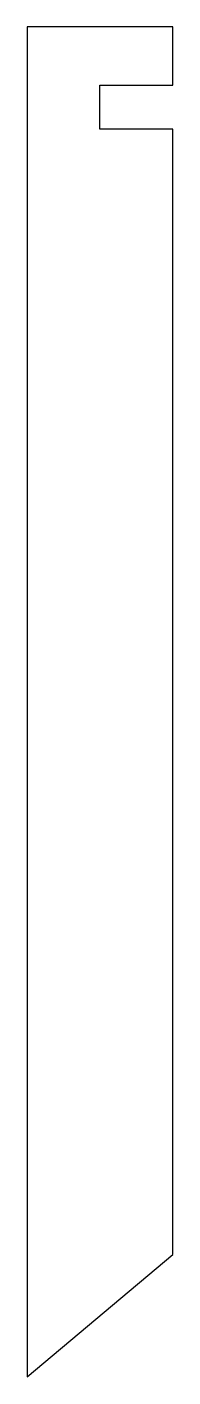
# Model space of a CAD drawing. Header units: millimetres. Extents: x -2.2 to 7.8, y -36.5 to 56.
import ezdxf

# ---------------------------------------------------------------- set-up
doc = ezdxf.new("R2010")
doc.units = ezdxf.units.MM

msp = doc.modelspace()

# ---------------------------------------------------------------- linework, layer by layer
msp.add_lwpolyline([(-2.23, 56.043), (-2.23, -36.545), (7.77, -28.154), (7.77, 49.043), (2.77, 49.043), (2.77, 52.043), (7.77, 52.043), (7.77, 56.043)], close=True)

doc.saveas('drawing.dxf')
